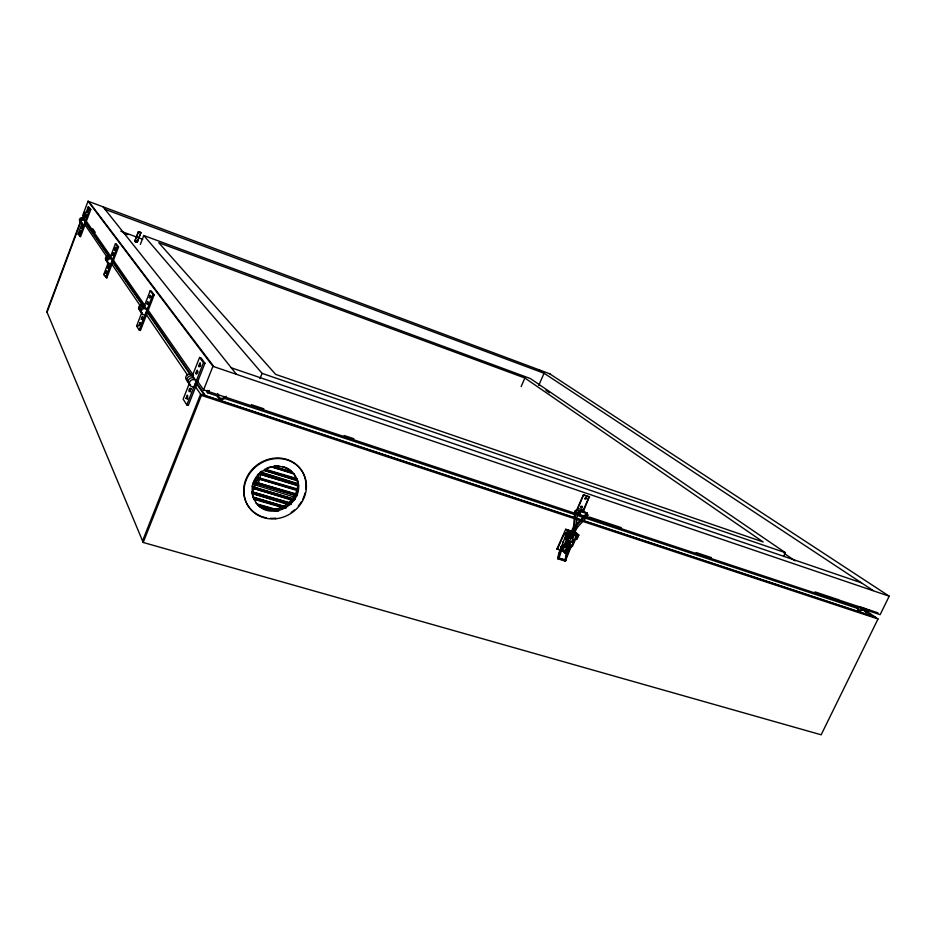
<?xml version="1.0" encoding="UTF-8"?>
<svg xmlns="http://www.w3.org/2000/svg" width="936" height="936" viewBox="0 0 936 936"><rect width="100%" height="100%" fill="white"/><g stroke="black" fill="none" stroke-linecap="round" stroke-linejoin="round"><path stroke-width="1.4" d="M187.516 399.227L187.726 397.858M252.299 493.061C250.871 480.425 261.05 468.749 273.265 466.666A23.868 21.762 -34.4 0 1 290.265 470.434L294.349 474.412L297.449 480.355L263.987 470.399M296.77 495.729L253.258 482.602L296.77 495.729L297.075 494.758L253.562 481.619L255.575 477.91L298.291 490.873L297.999 485.304L282.578 480.8M297.133 479.349C306.446 502.468 271.124 523.247 256.078 502.866M257.084 475.465L258.757 473.838L298.514 485.995L296.934 479.677L297.449 480.355M570.773 541.698L564.525 560.898L564.747 559.868L558.687 557.95L559.646 553.539L563.449 545.044M570.316 547.256L570.492 544.354L569.696 544.097M190.394 391.856L190.499 390.967M566.069 534.667L558.839 553.281L557.645 558.722L565.332 561.155L570.714 547.607L572.493 546.133L576.822 536.492A1.462 0.749 -72.3 0 0 576.81 534.655L575.195 533.695A1.462 0.749 -72.3 0 0 574.002 534.479L572.387 538.095M571.603 530.993L573.218 531.952L571.603 530.993L573.569 526.594L574.833 511.337A1.966 1.673 -49.4 0 1 577.243 510.108L586.942 513.747A1.966 1.661 -49.6 0 1 587.761 516.04L576.798 528.079L574.833 532.479L574.025 532.21M572.411 531.683L574.376 527.284L575.64 512.004L574.833 511.337M575.032 525.4L575.839 526.09L572.82 532.83L571.615 531.999L570.632 534.187L573.054 535.415L576.658 526.348L575.441 525.529L576.248 526.219L577.383 512.589A3.463 1.767 -71.7 0 0 580.8 510.752L587.036 513.033A4.434 2.281 -71.7 0 1 582.777 515.338M80.496 233.544L81.022 231.777M148.145 304.586L148.403 303.393M137.124 242.178L140.739 232.666L138.411 231.707L140.903 232.76L137.288 242.237M134.878 241.266L138.493 231.777L140.891 232.713M106.645 273.745L107.219 271.966M200.234 366.456L200.667 364.911M865.402 611.559L865.964 608.786M576.12 536.129L576.096 535.275M108.693 268.304L108.997 267.228M557.645 558.722L563.039 545.15L564.817 543.664L569.146 534A1.474 0.749 -72.3 0 0 569.135 532.151L565.73 529.25L556.932 548.929L562.571 550.965L565.952 553.55L567.918 549.175L564.934 546.507A4.867 4.13 -47.9 0 0 569.86 545.009M571.779 531.426L566.935 529.858L569.942 532.42A1.474 0.749 -72.3 0 1 569.954 534.257L565.625 543.921L563.846 545.407C561.284 547.806 560.079 557.645 558.687 557.95M567.391 538.633L566.783 539.452M113.677 254.966L113.759 255.902M575.195 533.695L576.003 534.386A1.462 0.749 -72.3 0 1 576.014 536.234L571.685 545.875L569.907 547.349C567.286 549.736 566.303 559.611 564.747 559.868M565.332 561.155L566.795 555.106L569.731 548.566M88.417 212.039L88.452 212.811M565.133 537.615L565.906 536.714M252.849 483.889L252.053 486.474L294.758 499.391L294.208 500.292L252.357 488.112M253.714 483.292L254.019 482.309M566.572 550.918L566.221 549.736L565.789 551.55M296.256 495.039L294.255 498.689M297.075 494.758L296.56 494.068L297.777 490.183L298.291 490.873M142.798 317.924L142.436 319.738M82.45 227.928L82.824 226.98M150.79 297.215L151.117 296.361M197.601 372.75L197.999 371.744M566.947 538.691L566.491 539.323M81.21 232.526L80.707 233.602M80.262 222.007L46.8 311.641L143.196 542.47L821.153 734.795L878.015 618.965L862.699 608.458M550.099 373.932L88.031 201.205L82.555 215.865L110.939 256.675M47.046 312.226L81.081 221.107M83.503 215.596L84.93 211.758M83.655 219.223L88.218 207.008L89.189 207.371L90.769 209.5L80.554 236.785L78.097 234.105L82.134 223.283M79.583 236.434L89.786 209.137L88.218 207.008M110.074 257.856L115.421 243.746L116.509 244.156L118.556 246.905L106.821 277.887L103.791 274.47L108.143 262.969M105.721 277.489L117.456 246.507L115.421 243.746M134.714 241.207L138.411 231.707M140.365 244.39L143.758 235.498L530.431 378.577L785.398 552.696L783.584 556.51M140.388 324.195L140.903 323.049M143.91 307.055L150.193 290.733L151.445 291.178L154.194 294.875L140.458 330.513L139.195 330.08L136.609 326.032L141.827 312.484M139.195 330.08L152.931 294.419L150.193 290.733M189.306 383.549L183.152 399.145L186.826 404.902L188.311 405.393L204.961 363.203L201.053 357.95L199.579 357.447L192.383 375.734M186.826 404.902L203.475 362.7L199.579 357.447M142.553 540.914L200.608 394.208L580.554 519.854M143.196 542.47L201.415 395.39L194.852 385.784M549.841 373.909L889.2 596.185L880.132 614.659L203.592 389.902L212.917 366.339L88.031 201.205M259.962 378.624L262.08 373.37L143.758 235.498M252.287 492.453L257.166 480.46A6.388 2.012 -72.4 0 0 257.716 478.893M190.804 389.914L191.459 388.639M521.153 386.545L524.862 378.004L158.757 242.705L275.64 374.388L763.168 541.967L524.862 378.004M538.762 385.375L544.062 373.23L104.984 209.313M557.318 549.292L564.174 533.976L567.567 536.515L569.533 532.116M583.105 512.156A3.463 1.778 -71.7 0 1 583.76 510.342L589.27 496.794L583.467 494.828L577.547 508.061A4.446 2.27 -71.7 0 0 576.751 510.377M577.301 510.225A3.463 1.767 -71.7 0 1 577.957 508.4L583.467 494.828M567.567 536.515L566.76 536.246L568.725 531.847L569.942 532.42M562.571 550.965L564.525 546.601L565.332 546.858A4.867 4.13 -47.9 0 0 570.668 544.881M566.128 545.501L567.836 546.156L566.128 545.501L568.316 540.634M569.404 538.2L571.428 534.456L570.632 534.187M567.064 544.179L568.702 540.528M569.79 538.095L572.423 532.701L571.615 531.999M583.35 510.003L589.27 496.794M567.345 546.121L572.329 534.854M567.731 546.016L569.919 541.148M569.965 537.709L570.937 538.598L572.727 535.146M565.145 553.293L567.111 548.917L564.525 546.601M573.44 536.983L575.406 532.619L578.834 535.146L576.868 539.522L576.061 539.265L578.027 534.877M116.111 248.473L116.532 247.736M572.329 540.353L572.996 539.99L572.458 541.289M577.652 536.901L577.114 537.51M256.043 478.6L256.136 476.997L297.823 489.13M568.304 534.011L567.614 534.479M277.021 494.781L293.693 499.578L290.815 502.983L251.866 491.821L291.318 503.697L290.488 504.504L252.322 493.459M572.376 540.985L572.317 539.756M865.332 611.957L867.099 610.003M867.274 611.781L869.053 609.804M576.412 524.452L585.211 514.788M576.248 526.219L586.03 515.467M580.765 506.341L582.332 506.622L580.846 507.616M298.514 484.93L260.079 473.698L259.611 473.019L261.565 471.112M259.225 474.529L260.079 473.698M290.488 504.504L289.984 503.802L285.889 506.856L253.106 497.507L252.264 494.068M573.99 541.499L573.37 541.534M576.061 537.042L576.295 535.252M254.03 499.274L285.176 508.283L286.381 507.569L285.889 506.856M264.104 470.574L265.333 469.849L297.063 479.173L293.319 473.277L293.822 473.944L271.089 466.713L266.959 467.941M278.331 509.98L278.823 510.693L276.553 511.115L259.366 506.247L257.295 504.013L278.331 509.98L283.023 508.54M271.569 467.38L273.394 466.842L292.114 472.247M274.833 510.448L265.356 509.43L260.22 506.774M140.657 232.701L138.563 231.882M586.193 497.461C581.385 501.193 591.224 497.191 584.532 498.443M568.561 540.856L569.556 541.546M257.763 504.738L278.823 510.693M260.22 505.908L274.739 510.015M254.697 493.705L272.341 498.748M275.055 499.531L289.984 503.802M286.381 507.569L253.106 497.507M256.37 499.508L284.684 507.558M253.399 487.995L274.248 493.986M253.562 481.619L296.56 494.068M294.758 499.391L252.392 487.001M256.604 477.688L298.338 489.82M255.575 477.91L278.717 484.637M281.443 485.433L295.062 489.388M259.611 473.019L297.999 484.24M260.161 474.248L279.782 479.981M271.089 466.713L278.027 468.76M280.812 469.579L291.927 472.867M264.853 469.17L296.548 478.495M265.017 470.305L278.893 474.376M281.678 475.195L295.554 479.267M274.248 466.561L291.739 471.732L289.879 469.93A23.845 21.75 -34.4 0 0 282.52 466.514M260.173 505.615L264.361 506.891M252.743 496.864L284.872 506.692M253.106 493.81L286.603 504.094M255.001 484.871L294.103 496.981M254.58 487.75L264.338 490.756M267.123 491.611L271.3 492.909M276.88 494.629L292.207 499.356M252.779 488.159L291.821 500.198M255.037 479.794L257.166 480.46M264.946 470.539L297.004 480.636M260.43 471.966L298.104 483.783M260.419 472.329L298.069 484.134M559.143 558.382L565.215 560.301M558.242 558.347L565.929 560.769M556.932 548.929L562.981 550.859L565.952 553.55M565.987 554.849L566.795 555.106M566.385 555.212L567.193 555.469M558.839 553.281L559.646 553.539M559.237 553.644L560.044 553.901M563.039 545.15L563.846 545.407M569.907 547.349L570.714 547.607M567.111 548.917L567.918 549.175M562.828 541.897L563.636 542.155M564.817 543.664L565.625 543.921M571.685 545.875L572.493 546.133M565.73 529.25L572.025 531.297M576.003 534.386L576.81 534.655M574.002 534.479L574.809 534.749A1.462 0.749 -72.3 0 1 576.003 533.953M569.146 534L569.954 534.257M576.014 536.234L576.822 536.492M575.839 526.09L576.658 526.348M207.078 390.347A4.505 1.228 -71.5 0 0 207.476 392.734L217.164 395.951M224.09 398.245L574.552 514.519M577.325 515.443L857.142 608.271M872.106 616.087L205.429 395.565L197.168 383.62M583.327 520.767L875.92 617.526M201.415 395.39L878.015 618.965M580.8 510.752L587.036 513.033M577.243 510.108L580.589 511.629M195.121 383.854L196.619 384.357M577.383 512.589L579.852 513.408M814.999 591.903L838.574 599.742M859.938 606.844L877.98 612.846M251.351 404.656L263.823 408.798M344.191 435.521L353.89 438.75M589.434 517.082L621.305 527.67M696.127 552.556L711.372 557.622M837.463 599.555L866.56 609.231M577.395 513.993L583.21 515.923M577.957 508.4L583.76 510.342M583.877 495.156L589.68 497.121M231.274 367.79L861.448 582.824M203.475 362.7L204.961 363.203M212.917 366.339L889.2 596.185M262.08 373.37L785.398 552.696M136.609 326.032L137.873 326.465M146.051 312.296L147.315 312.729M152.931 294.419L154.194 294.875M103.791 274.47L106.821 277.887M572.259 535.158L571.042 534.55M136.071 240.809C131.672 239.581 140.704 243.079 136.492 240.973M111.571 262.033L112.683 262.431M78.097 234.105L79.069 234.456M117.456 246.507L118.556 246.905M84.673 222.803L85.656 223.166A2.434 2.375 13.5 0 0 82.953 219.983A2.434 2.375 13.5 0 0 81.514 223.833A2.434 2.375 13.5 0 0 85.656 223.166M120.826 231.215L142.717 239.288M123.786 233.134L127.893 234.655M89.786 209.137L90.769 209.5M136.141 241.979L135.24 241.558M135.065 241.675L135.72 241.956M561.974 546.846C559.038 545.115 561.237 550.485 561.974 546.846C558.769 546.846 562.735 550.263 562.267 547.01M538.879 369.802L873.148 590.558M545.98 390.312L549.596 392.792M784.274 553.457L795.109 560.875M861.272 608.634L873.288 616.66M586.942 515.362L587.761 516.04M575.991 527.389L576.798 528.079M573.569 526.594L574.376 527.284M575.804 532.525L578.834 535.146M574.025 531.777L574.833 532.479M573.23 532.525L574.037 533.227M572.247 534.713L573.054 535.415M564.174 533.976L566.76 536.246M103.054 206.891L236.281 374.084M88.744 201.544L213.712 366.409M297.999 485.304L298.514 485.995M293.693 499.578L294.208 500.292M290.815 502.983L291.318 503.697M92.711 228.747L95.215 232.327M112.612 259.073L145.162 305.885M146.835 308.283L193.576 375.5M196.911 380.297L203.592 389.902M85.679 222.23L109.629 256.897M112.928 261.671L143.489 305.908M147.619 311.887L191.389 375.242M84.965 221.879L108.892 256.616M112.203 261.401L142.728 305.709M146.858 311.7L190.605 375.172M196.373 383.561L204.633 395.53M84.872 224.558L107.032 257.037M111.957 264.256L139.862 305.171M145.606 313.595L187.469 374.95M253.562 498.478L256.429 503.404M252.182 492.886L253.679 498.654M258.465 473.838A6.388 2.012 -72.4 0 1 257.95 478.085M259.88 473.183A6.388 2.024 -72.4 0 1 258.956 481.01A6.388 2.024 -72.4 0 1 255.2 484.696M581.209 511.091A4.446 2.27 -71.7 0 1 576.962 513.408M582.555 512.308A4.434 2.281 -71.7 0 1 582.871 511.126M586.626 512.694A3.463 1.778 -71.7 0 1 585.725 514.32M568.222 532.046A1.474 0.749 -72.3 0 1 569.146 531.718L568.327 531.461A1.474 0.749 -72.3 0 0 567.731 531.472M567.836 537.065A1.954 0.994 -72.4 0 1 567.824 539.37A1.954 0.994 -72.4 0 1 566.362 540.598M572.329 538.656A1.954 1.006 -72.4 0 1 573.358 539.698A1.954 1.006 -72.4 0 1 572.352 542.108A1.954 1.006 -72.4 0 1 571.135 541.476M586.123 513.068A1.954 1.661 -49.6 0 1 587.118 514.414M575.64 512.004A1.966 1.673 -49.4 0 1 578.05 510.775M260.138 515.923A32.07 29.238 -34.4 0 1 245.7 479.887A32.07 29.238 -34.4 0 1 282.216 458.371A32.07 29.238 -34.4 0 1 305.826 488.99M305.113 492.898A32.07 29.238 -34.4 0 1 302.796 499.192M301.509 501.556A32.07 29.238 -34.4 0 1 298.315 506.025M294.43 509.945A32.07 29.238 -34.4 0 1 291.131 512.46M275.781 518.158A32.07 29.238 -34.4 0 1 270.375 518.31M266.421 517.83A32.07 29.238 -34.4 0 1 261.343 516.403M274.119 465.988A23.845 21.75 -34.4 0 1 278.986 465.917M297.601 480.94A25.319 23.107 -34.4 0 1 297.742 484.637M297.66 485.878A25.319 23.107 -34.4 0 1 273.64 509.383M272.364 509.488A25.319 23.107 -34.4 0 1 260.196 506.961M109.184 263.203A2.738 2.679 -3 0 1 106.704 260.758A2.738 2.679 -3 0 1 108.751 257.938A2.738 2.679 -3 0 1 111.934 259.401M107.839 262.08A2.738 2.668 -2.6 0 1 106.774 257.751A2.738 2.668 -2.6 0 1 111.267 258.441M107.184 261.109A2.726 2.668 -2.2 0 1 106.131 256.803A2.726 2.668 -2.2 0 1 110.612 257.494M85.141 222.417A2.422 2.363 13.8 0 1 84.848 222.967M82.04 223.798A2.422 2.363 13.8 0 1 81.081 219.96A2.422 2.363 13.8 0 1 85.059 220.603M82.146 223.189A2.422 2.363 14.1 0 1 79.958 221.025A2.422 2.363 14.1 0 1 81.736 218.544A2.422 2.363 14.1 0 1 84.544 219.866M81.643 222.452A2.41 2.352 14.4 0 1 79.455 220.077A2.41 2.352 14.4 0 1 81.643 217.749A2.41 2.352 14.4 0 1 84.228 219.726M142.354 313.303A3.159 3.065 -18.7 0 1 141.172 308.342A3.159 3.065 -18.7 0 1 146.344 309.091M141.476 312.004A3.147 3.054 -18.5 0 1 140.295 307.066A3.147 3.054 -18.5 0 1 145.454 307.804M140.611 310.705A3.136 3.042 -18.2 0 1 139.429 305.791A3.136 3.042 -18.2 0 1 144.565 306.528M190.523 384.766A3.767 3.568 -28.3 0 1 189.177 378.963A3.767 3.568 -28.3 0 1 195.285 379.747M189.283 382.918A3.756 3.557 -28.1 0 1 187.937 377.138A3.756 3.557 -28.1 0 1 194.021 377.91M188.042 381.092A3.732 3.545 -28 0 1 186.709 375.324A3.732 3.545 -28 0 1 192.757 376.108M863.425 608.915A3.662 2.551 -72.1 0 1 861.295 609.652M208.845 390.663A3.44 0.936 -71.5 0 1 207.418 390.616M209.336 390.452A4.505 1.228 -71.5 0 1 207.476 392.734M862.898 608.014A2.82 2.176 -52.2 0 1 859.763 610.132A2.82 2.176 -52.2 0 1 858.382 607.312M863.554 608.236A3.709 2.855 -52.2 0 1 859.072 610.845A3.709 2.855 -52.2 0 1 858.031 606.399M226.091 396.256A4.54 4.282 -32.1 0 1 220.182 399.309A4.54 4.282 -32.1 0 1 217.807 393.494M224.722 396.782A3.463 3.264 -32.1 0 1 218.486 394.711M81.292 228.407L82.239 226.102L81.292 228.407M564.782 550.614C565.882 552.989 566.058 547.197 564.782 550.614M115.654 247.408L114.52 250.158L115.654 247.408M112.449 255.2L113.572 252.685L112.449 255.2M186.053 398.35C188.054 401.064 188.323 389.973 186.053 398.35M87.329 212.226L88.23 209.956L87.329 212.226M86.533 214.835L85.621 217.269L86.533 214.835M258.02 480.156L258.406 479.501L258.02 480.156M580.963 507.136C582.414 510.284 583.339 504.106 580.963 507.136M190.628 388.346C188.967 396.162 187.867 387.832 190.628 388.346M140.166 322.569L138.996 325.611L140.166 322.569M564.958 538.34C565.636 540.283 566.023 535.895 564.958 538.34M565.367 538.469C565.999 540.423 566.502 535.989 565.367 538.469M105.546 273.359L106.669 271.019L105.546 273.359M198.76 365.953C199.777 370.165 201.766 357.142 198.76 365.953M142.541 316.45L141.348 319.457L142.541 316.45M195.87 373.265C196.841 377.571 198.9 364.478 195.87 373.265M79.548 232.97L80.461 230.829L79.548 232.97M107.593 267.918L108.658 265.578L107.593 267.918M149.315 297.613C150.45 299.579 151.035 291.447 149.315 297.613M146.929 303.79C148.017 305.838 148.637 297.753 146.929 303.79M565.8 533.064C566.385 535.977 567.473 529.975 565.8 533.064M566.221 533.204C566.783 536.094 567.918 530.162 566.221 533.204M574.798 528.009L573.99 527.74L575.605 528.7L574.798 528.009M275.675 518.755A32.093 29.262 -34.4 0 0 302 471.054A32.093 29.262 -34.4 0 0 247.946 476.33A32.093 29.262 -34.4 0 0 275.675 518.755M108.506 263.695A2.749 2.691 -3.4 0 0 112.835 261.741A2.749 2.691 -3.4 0 0 108.95 259.061A2.749 2.691 -3.4 0 0 108.506 263.695M143.231 314.601A3.171 3.065 -19 0 0 147.478 311.138A3.171 3.065 -19 0 0 142.354 309.348A3.171 3.065 -19 0 0 143.231 314.601M192.722 386.814A3.779 3.58 -28.4 0 0 196.56 381.584A3.779 3.58 -28.4 0 0 190.125 381.174A3.779 3.58 -28.4 0 0 192.722 386.814"/></g></svg>
